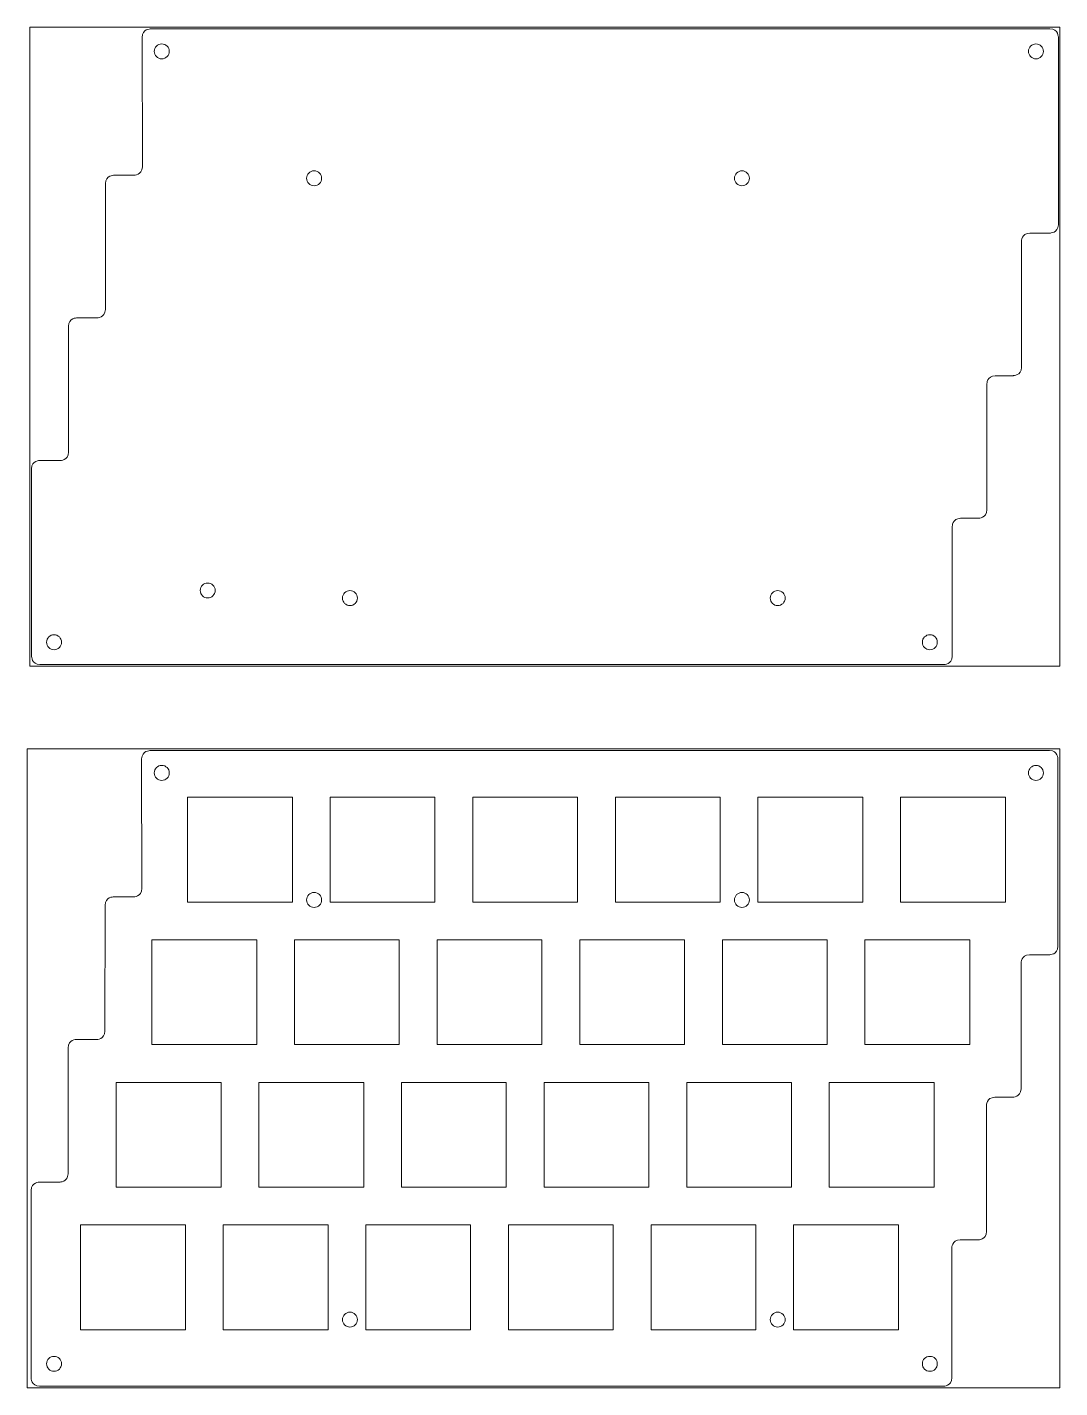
# Model space of a CAD drawing. Header units: inches. Extents: x 37 to 175, y 16 to 198.
import ezdxf

# ---------------------------------------------------------------- set-up
doc = ezdxf.new("R2010")
doc.units = ezdxf.units.IN
doc.header["$MEASUREMENT"] = 0
doc.layers.add('_U+30EC_U+30A4_U+30E4_U+30FC 1', color=7, linetype='Continuous')

# ---------------------------------------------------------------- blocks, each defined once
blk = doc.blocks.new('block 3')
at = {"layer": '_U+30EC_U+30A4_U+30E4_U+30FC 1', "lineweight": 0}
blk.add_lwpolyline([(37.04, 16.14), (174.98, 16.14), (174.98, 101.51), (37.04, 101.51), (37.04, 16.14)], dxfattribs=at)
at = {"layer": '_U+30EC_U+30A4_U+30E4_U+30FC 1', "color": 7, "lineweight": 20, "true_color": 0xffffff}
for points in [[(52.33, 100.15), (52.36, 82.84)], [(173.62, 101.28), (53.45, 101.27)], [(174.73, 100.17), (174.73, 75.12)], [(56.02, 98.29), (56.02, 98.29)], [(172.79, 98.29), (172.79, 98.29)], [(58.46, 81.04), (58.46, 95.04)], [(58.46, 95.04), (72.46, 95.04)], [(72.46, 95.04), (72.46, 81.04)], [(77.51, 81.04), (77.51, 95.04)], [(77.51, 95.04), (91.51, 95.04)], [(91.51, 95.04), (91.51, 81.04)], [(96.56, 81.04), (96.56, 95.04)], [(96.56, 95.04), (110.56, 95.04)], [(110.56, 95.04), (110.56, 81.04)], [(115.61, 95.04), (129.61, 95.04)], [(115.61, 81.04), (115.61, 95.04)], [(129.61, 95.04), (129.61, 81.04)], [(134.66, 95.04), (148.66, 95.04)], [(134.66, 81.04), (134.66, 95.04)], [(148.66, 95.04), (148.66, 81.04)], [(153.71, 95.04), (167.71, 95.04)], [(153.71, 81.04), (153.71, 95.04)], [(167.71, 95.04), (167.71, 81.04)], [(47.44, 80.61), (47.43, 63.79)], [(48.55, 81.72), (51.24, 81.72)], [(72.46, 81.04), (58.46, 81.04)], [(76.37, 81.32), (76.37, 81.32)], [(91.51, 81.04), (77.51, 81.04)], [(110.56, 81.04), (96.56, 81.04)], [(129.61, 81.04), (115.61, 81.04)], [(133.52, 81.32), (133.52, 81.32)], [(148.66, 81.04), (134.66, 81.04)], [(167.71, 81.04), (153.71, 81.04)], [(53.7, 61.99), (53.7, 75.99)], [(53.7, 75.99), (67.7, 75.99)], [(67.7, 75.99), (67.7, 61.99)], [(72.75, 75.99), (86.75, 75.99)], [(72.75, 61.99), (72.75, 75.99)], [(86.75, 75.99), (86.75, 61.99)], [(91.8, 61.99), (91.8, 75.99)], [(91.8, 75.99), (105.8, 75.99)], [(105.8, 75.99), (105.8, 61.99)], [(110.85, 75.99), (124.85, 75.99)], [(110.85, 61.99), (110.85, 75.99)], [(124.85, 75.99), (124.85, 61.99)], [(129.9, 75.99), (143.9, 75.99)], [(129.9, 61.99), (129.9, 75.99)], [(143.9, 75.99), (143.9, 61.99)], [(148.95, 61.99), (148.95, 75.99)], [(148.95, 75.99), (162.95, 75.99)], [(162.95, 75.99), (162.95, 61.99)], [(169.8, 72.89), (169.8, 56.07)], [(170.92, 74), (173.62, 74)], [(43.62, 62.67), (46.31, 62.67)], [(67.7, 61.99), (53.7, 61.99)], [(86.75, 61.99), (72.75, 61.99)], [(105.8, 61.99), (91.8, 61.99)], [(124.85, 61.99), (110.85, 61.99)], [(143.9, 61.99), (129.9, 61.99)], [(162.95, 61.99), (148.95, 61.99)], [(42.5, 61.56), (42.5, 44.74)], [(48.94, 42.94), (48.94, 56.94)], [(48.94, 56.94), (62.94, 56.94)], [(62.94, 56.94), (62.94, 42.94)], [(67.99, 42.94), (67.99, 56.94)], [(67.99, 56.94), (81.99, 56.94)], [(81.99, 56.94), (81.99, 42.94)], [(87.04, 42.94), (87.04, 56.94)], [(87.04, 56.94), (101.04, 56.94)], [(101.04, 56.94), (101.04, 42.94)], [(106.09, 56.94), (120.09, 56.94)], [(106.09, 42.94), (106.09, 56.94)], [(120.09, 56.94), (120.09, 42.94)], [(125.14, 56.94), (139.14, 56.94)], [(125.14, 42.94), (125.14, 56.94)], [(139.14, 56.94), (139.14, 42.94)], [(144.19, 56.94), (158.19, 56.94)], [(144.19, 42.94), (144.19, 56.94)], [(158.19, 56.94), (158.19, 42.94)], [(166.3, 54.95), (168.69, 54.95)], [(165.18, 53.84), (165.18, 37.02)], [(38.69, 43.63), (41.38, 43.62)], [(37.57, 42.51), (37.57, 17.46)], [(62.94, 42.94), (48.94, 42.94)], [(81.99, 42.94), (67.99, 42.94)], [(101.04, 42.94), (87.04, 42.94)], [(120.09, 42.94), (106.09, 42.94)], [(139.14, 42.94), (125.14, 42.94)], [(158.19, 42.94), (144.19, 42.94)], [(44.18, 23.89), (44.18, 37.89)], [(44.18, 37.89), (58.18, 37.89)], [(58.18, 37.89), (58.18, 23.89)], [(63.23, 37.89), (77.23, 37.89)], [(63.23, 23.89), (63.23, 37.89)], [(77.23, 37.89), (77.23, 23.89)], [(82.28, 23.89), (82.28, 37.89)], [(82.28, 37.89), (96.28, 37.89)], [(96.28, 37.89), (96.28, 23.89)], [(101.33, 23.89), (101.33, 37.89)], [(101.33, 37.89), (115.33, 37.89)], [(115.33, 37.89), (115.33, 23.89)], [(120.38, 37.89), (134.38, 37.89)], [(120.38, 23.89), (120.38, 37.89)], [(134.38, 37.89), (134.38, 23.89)], [(139.42, 37.89), (153.43, 37.89)], [(139.42, 23.89), (139.42, 37.89)], [(153.43, 37.89), (153.43, 23.89)], [(160.56, 34.79), (160.56, 17.47)], [(161.67, 35.9), (164.07, 35.9)], [(58.18, 23.89), (44.18, 23.89)], [(77.23, 23.89), (63.23, 23.89)], [(81.15, 25.24), (81.15, 25.24)], [(96.28, 23.89), (82.28, 23.89)], [(115.33, 23.89), (101.33, 23.89)], [(134.38, 23.89), (120.38, 23.89)], [(138.3, 25.24), (138.3, 25.24)], [(153.43, 23.89), (139.42, 23.89)], [(41.63, 19.34), (41.63, 19.34)], [(158.62, 19.34), (158.62, 19.34)], [(38.69, 16.34), (159.44, 16.35)]]:
    blk.add_lwpolyline(points, dxfattribs=at)
for points in [[(52.33, 100.15), (52.36, 101.28), (53.45, 101.27), (53.45, 101.27)], [(173.62, 101.28), (174.74, 101.26), (174.73, 100.17), (174.73, 100.17)], [(52.36, 82.84), (52.33, 81.71), (51.24, 81.72), (51.24, 81.72)], [(47.44, 80.61), (47.46, 81.74), (48.55, 81.72), (48.55, 81.72)], [(174.73, 75.12), (174.71, 73.99), (173.62, 74), (173.62, 74)], [(170.92, 74), (169.79, 73.98), (169.8, 72.89), (169.8, 72.89)], [(47.43, 63.79), (47.4, 62.66), (46.31, 62.67), (46.31, 62.67)], [(42.5, 61.56), (42.52, 62.68), (43.62, 62.67), (43.62, 62.67)], [(166.3, 54.95), (165.17, 54.93), (165.18, 53.84), (165.18, 53.84)], [(169.8, 56.07), (169.78, 54.94), (168.69, 54.95), (168.69, 54.95)], [(37.57, 42.51), (37.6, 43.64), (38.69, 43.63), (38.69, 43.63)], [(42.5, 44.74), (42.47, 43.61), (41.38, 43.62), (41.38, 43.62)], [(165.18, 37.02), (165.16, 35.89), (164.07, 35.9), (164.07, 35.9)], [(161.67, 35.9), (160.55, 35.88), (160.56, 34.79), (160.56, 34.79)], [(38.69, 16.34), (37.56, 16.37), (37.57, 17.46), (37.57, 17.46)], [(160.56, 17.47), (160.53, 16.34), (159.44, 16.35), (159.44, 16.35)]]:
    blk.add_open_spline(points, degree=3, dxfattribs=at)
for points in [[(56.02, 98.29), (56.02, 97.73), (55.57, 97.29), (55.02, 97.29), (54.47, 97.29), (54.02, 97.73), (54.02, 98.29), (54.02, 98.84), (54.47, 99.29), (55.02, 99.29), (55.57, 99.29), (56.02, 98.84), (56.02, 98.29), (56.02, 98.29), (56.02, 98.29), (56.02, 98.29)], [(172.79, 98.29), (172.79, 97.73), (172.34, 97.29), (171.79, 97.29), (171.24, 97.29), (170.79, 97.73), (170.79, 98.29), (170.79, 98.84), (171.24, 99.29), (171.79, 99.29), (172.34, 99.29), (172.79, 98.84), (172.79, 98.29), (172.79, 98.29), (172.79, 98.29), (172.79, 98.29)], [(76.37, 81.32), (76.37, 80.77), (75.93, 80.32), (75.37, 80.32), (74.82, 80.32), (74.37, 80.77), (74.37, 81.32), (74.37, 81.87), (74.82, 82.32), (75.37, 82.32), (75.93, 82.32), (76.37, 81.87), (76.37, 81.32), (76.37, 81.32), (76.37, 81.32), (76.37, 81.32)], [(133.52, 81.32), (133.52, 80.77), (133.08, 80.32), (132.52, 80.32), (131.97, 80.32), (131.52, 80.77), (131.52, 81.32), (131.52, 81.87), (131.97, 82.32), (132.52, 82.32), (133.08, 82.32), (133.52, 81.87), (133.52, 81.32), (133.52, 81.32), (133.52, 81.32), (133.52, 81.32)], [(81.15, 25.24), (81.15, 24.68), (80.7, 24.24), (80.15, 24.24), (79.6, 24.24), (79.15, 24.68), (79.15, 25.24), (79.15, 25.79), (79.6, 26.24), (80.15, 26.24), (80.7, 26.24), (81.15, 25.79), (81.15, 25.24), (81.15, 25.24), (81.15, 25.24), (81.15, 25.24)], [(138.3, 25.24), (138.3, 24.68), (137.85, 24.24), (137.3, 24.24), (136.75, 24.24), (136.3, 24.68), (136.3, 25.24), (136.3, 25.79), (136.75, 26.24), (137.3, 26.24), (137.85, 26.24), (138.3, 25.79), (138.3, 25.24), (138.3, 25.24), (138.3, 25.24), (138.3, 25.24)], [(41.63, 19.34), (41.63, 18.79), (41.18, 18.34), (40.63, 18.34), (40.07, 18.34), (39.63, 18.79), (39.63, 19.34), (39.63, 19.9), (40.07, 20.34), (40.63, 20.34), (41.18, 20.34), (41.63, 19.9), (41.63, 19.34), (41.63, 19.34), (41.63, 19.34), (41.63, 19.34)], [(158.62, 19.34), (158.62, 18.79), (158.17, 18.34), (157.62, 18.34), (157.07, 18.34), (156.62, 18.79), (156.62, 19.34), (156.62, 19.9), (157.07, 20.34), (157.62, 20.34), (158.17, 20.34), (158.62, 19.9), (158.62, 19.34), (158.62, 19.34), (158.62, 19.34), (158.62, 19.34)]]:
    blk.add_open_spline(points, degree=3, knots=[0, 0, 0, 0, 1, 1, 1, 2, 2, 2, 3, 3, 3, 4, 4, 4, 5, 5, 5, 5], dxfattribs=at)
blk = doc.blocks.new('block 2')
at = {"layer": '_U+30EC_U+30A4_U+30E4_U+30FC 1'}
blk.add_blockref('block 3', (0, 0), dxfattribs=at)

msp = doc.modelspace()

# ---------------------------------------------------------------- linework, layer by layer
at = {"layer": '_U+30EC_U+30A4_U+30E4_U+30FC 1', "lineweight": 0}
msp.add_lwpolyline([(37.39, 112.54), (174.98, 112.54), (174.98, 197.92), (37.39, 197.92), (37.39, 112.54)], dxfattribs=at)
at = {"layer": '_U+30EC_U+30A4_U+30E4_U+30FC 1', "color": 7, "lineweight": 20, "true_color": 0xffffff}
for points in [[(52.38, 196.56), (52.42, 179.25)], [(173.67, 197.69), (53.5, 197.68)], [(174.79, 196.57), (174.79, 171.53)], [(56.02, 194.69), (56.02, 194.69)], [(172.79, 194.69), (172.79, 194.69)], [(47.49, 177.02), (47.48, 160.2)], [(48.61, 178.13), (51.3, 178.13)], [(76.37, 177.73), (76.37, 177.73)], [(133.52, 177.73), (133.52, 177.73)], [(169.86, 169.3), (169.86, 152.47)], [(170.97, 170.41), (173.67, 170.41)], [(43.67, 159.08), (46.36, 159.08)], [(42.56, 157.96), (42.55, 141.14)], [(166.35, 151.36), (168.74, 151.36)], [(165.24, 150.25), (165.24, 133.43)], [(38.74, 140.04), (41.44, 140.03)], [(37.62, 138.92), (37.63, 113.87)], [(160.61, 131.19), (160.61, 113.87)], [(161.73, 132.31), (164.12, 132.31)], [(81.15, 121.64), (81.15, 121.64)], [(138.3, 121.64), (138.3, 121.64)], [(41.63, 115.75), (41.63, 115.75)], [(158.62, 115.75), (158.62, 115.75)], [(38.74, 112.75), (159.5, 112.76)]]:
    msp.add_lwpolyline(points, dxfattribs=at)
for points in [[(52.38, 196.56), (52.41, 197.69), (53.5, 197.68), (53.5, 197.68)], [(173.67, 197.69), (174.8, 197.66), (174.79, 196.57), (174.79, 196.57)], [(47.49, 177.02), (47.52, 178.14), (48.61, 178.13), (48.61, 178.13)], [(52.42, 179.25), (52.39, 178.12), (51.3, 178.13), (51.3, 178.13)], [(174.79, 171.53), (174.76, 170.4), (173.67, 170.41), (173.67, 170.41)], [(170.97, 170.41), (169.85, 170.39), (169.86, 169.3), (169.86, 169.3)], [(47.48, 160.2), (47.45, 159.07), (46.36, 159.08), (46.36, 159.08)], [(42.56, 157.96), (42.58, 159.09), (43.67, 159.08), (43.67, 159.08)], [(166.35, 151.36), (165.23, 151.34), (165.24, 150.25), (165.24, 150.25)], [(169.86, 152.47), (169.83, 151.35), (168.74, 151.36), (168.74, 151.36)], [(37.62, 138.92), (37.65, 140.05), (38.74, 140.04), (38.74, 140.04)], [(42.55, 141.14), (42.53, 140.02), (41.44, 140.03), (41.44, 140.03)], [(165.24, 133.43), (165.21, 132.3), (164.12, 132.31), (164.12, 132.31)], [(161.73, 132.31), (160.6, 132.28), (160.61, 131.19), (160.61, 131.19)], [(38.74, 112.75), (37.61, 112.78), (37.63, 113.87), (37.63, 113.87)], [(160.61, 113.87), (160.59, 112.74), (159.5, 112.76), (159.5, 112.76)]]:
    msp.add_open_spline(points, degree=3, dxfattribs=at)
for points in [[(56.02, 194.69), (56.02, 194.14), (55.57, 193.69), (55.02, 193.69), (54.47, 193.69), (54.02, 194.14), (54.02, 194.69), (54.02, 195.25), (54.47, 195.69), (55.02, 195.69), (55.57, 195.69), (56.02, 195.25), (56.02, 194.69), (56.02, 194.69), (56.02, 194.69), (56.02, 194.69)], [(172.79, 194.69), (172.79, 194.14), (172.34, 193.69), (171.79, 193.69), (171.24, 193.69), (170.79, 194.14), (170.79, 194.69), (170.79, 195.25), (171.24, 195.69), (171.79, 195.69), (172.34, 195.69), (172.79, 195.25), (172.79, 194.69), (172.79, 194.69), (172.79, 194.69), (172.79, 194.69)], [(76.37, 177.73), (76.37, 177.17), (75.93, 176.73), (75.37, 176.73), (74.82, 176.73), (74.37, 177.17), (74.37, 177.73), (74.37, 178.28), (74.82, 178.73), (75.37, 178.73), (75.93, 178.73), (76.37, 178.28), (76.37, 177.73), (76.37, 177.73), (76.37, 177.73), (76.37, 177.73)], [(133.52, 177.73), (133.52, 177.17), (133.08, 176.73), (132.52, 176.73), (131.97, 176.73), (131.52, 177.17), (131.52, 177.73), (131.52, 178.28), (131.97, 178.73), (132.52, 178.73), (133.08, 178.73), (133.52, 178.28), (133.52, 177.73), (133.52, 177.73), (133.52, 177.73), (133.52, 177.73)], [(81.15, 121.64), (81.15, 121.09), (80.7, 120.64), (80.15, 120.64), (79.6, 120.64), (79.15, 121.09), (79.15, 121.64), (79.15, 122.2), (79.6, 122.64), (80.15, 122.64), (80.7, 122.64), (81.15, 122.2), (81.15, 121.64), (81.15, 121.64), (81.15, 121.64), (81.15, 121.64)], [(138.3, 121.64), (138.3, 121.09), (137.85, 120.64), (137.3, 120.64), (136.75, 120.64), (136.3, 121.09), (136.3, 121.64), (136.3, 122.2), (136.75, 122.64), (137.3, 122.64), (137.85, 122.64), (138.3, 122.2), (138.3, 121.64), (138.3, 121.64), (138.3, 121.64), (138.3, 121.64)], [(41.63, 115.75), (41.63, 115.2), (41.18, 114.75), (40.63, 114.75), (40.07, 114.75), (39.63, 115.2), (39.63, 115.75), (39.63, 116.3), (40.07, 116.75), (40.63, 116.75), (41.18, 116.75), (41.63, 116.3), (41.63, 115.75), (41.63, 115.75), (41.63, 115.75), (41.63, 115.75)], [(158.62, 115.75), (158.62, 115.2), (158.17, 114.75), (157.62, 114.75), (157.07, 114.75), (156.62, 115.2), (156.62, 115.75), (156.62, 116.3), (157.07, 116.75), (157.62, 116.75), (158.17, 116.75), (158.62, 116.3), (158.62, 115.75), (158.62, 115.75), (158.62, 115.75), (158.62, 115.75)]]:
    msp.add_open_spline(points, degree=3, knots=[0, 0, 0, 0, 1, 1, 1, 2, 2, 2, 3, 3, 3, 4, 4, 4, 5, 5, 5, 5], dxfattribs=at)
at = {"layer": '_U+30EC_U+30A4_U+30E4_U+30FC 1', "color": 250, "lineweight": 20, "true_color": 0x221814}
msp.add_open_spline([(62.15, 122.66), (62.15, 122.11), (61.7, 121.66), (61.15, 121.66), (60.6, 121.66), (60.15, 122.11), (60.15, 122.66), (60.15, 123.21), (60.6, 123.66), (61.15, 123.66), (61.7, 123.66), (62.15, 123.21), (62.15, 122.66)], degree=3, knots=[0, 0, 0, 0, 1, 1, 1, 2, 2, 2, 3, 3, 3, 4, 4, 4, 4], dxfattribs=at)

# ---------------------------------------------------------------- block references
at = {"layer": '_U+30EC_U+30A4_U+30E4_U+30FC 1'}
msp.add_blockref('block 2', (0, 0), dxfattribs=at)

doc.saveas('drawing.dxf')
